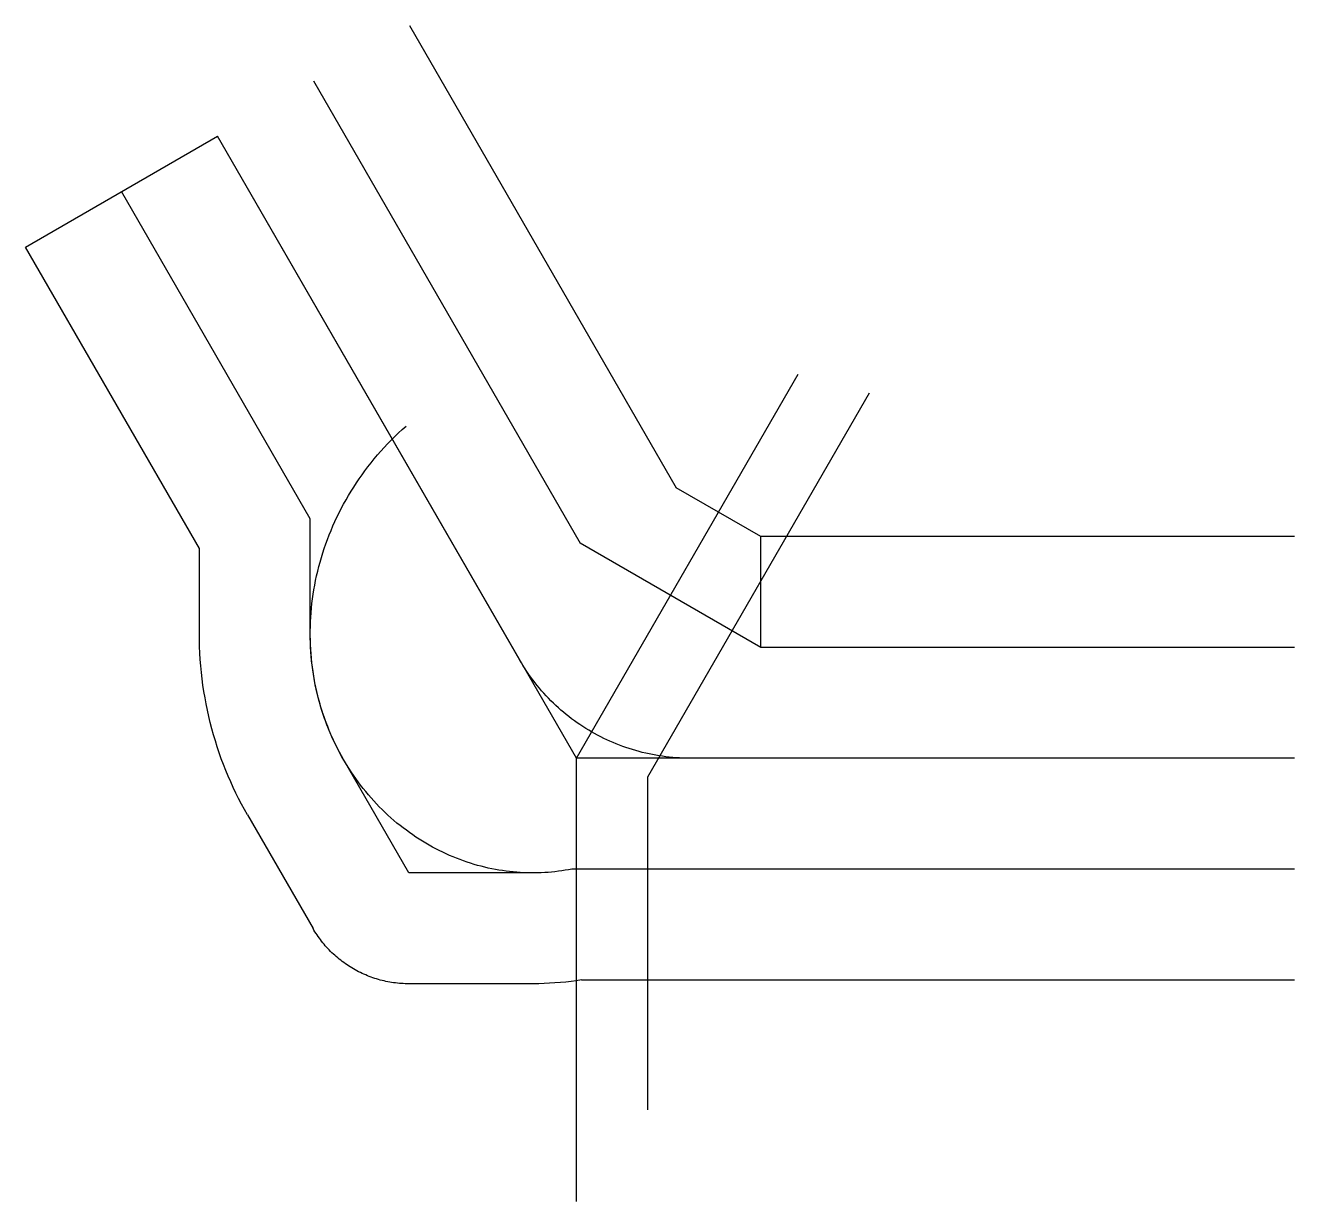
# Model space of a CAD drawing. Header units: metres. Extents: x -11510 to 15000, y -9260 to 15305.
import ezdxf

# ---------------------------------------------------------------- set-up
doc = ezdxf.new("R2010")
doc.units = ezdxf.units.M

msp = doc.modelspace()

# ---------------------------------------------------------------- linework, layer by layer
at = {"color": 1}
for p, q in [((-3490, 15305), (2084, 5650)), ((-5495, 14148), (79, 4492)), ((-11510, 10675), (-7500, 12990)), ((0, 0), (-7500, 12990)), ((-5560, 5001), (-9505, 11833)), ((-7875, 4380), (-11510, 10675)), ((3851, 4630), (2084, 5650)), ((-5560, 2602), (-5560, 5001)), ((15000, 4630), (3851, 4630)), ((3851, 2315), (3851, 4630)), ((-7875, 2602), (-7875, 4380)), ((3851, 2315), (79, 4492)), ((15000, 2315), (3851, 2315)), ((15000, 0), (0, 0)), ((-3498, -2396), (-4866, -25)), ((-6871, -1183), (-5502, -3553)), ((15000, -2315), (-98, -2315)), ((-912, -2396), (-3498, -2396)), ((-912, -4711), (-3498, -4711)), ((107, -4630), (15000, -4630))]:
    msp.add_line(p, q, dxfattribs=at)
for points in [[(15000, 0), (2369, 0), (2297, 1), (2226, 2), (2154, 6), (2083, 10), (2011, 16), (1940, 22), (1869, 31), (1798, 40), (1727, 51), (1656, 62), (1586, 75), (1516, 90), (1446, 105), (1376, 122), (1307, 140), (1238, 159), (1169, 179), (1101, 201), (1033, 224), (966, 247), (898, 273), (832, 299), (766, 326), (700, 355), (635, 384), (570, 415), (506, 447), (443, 480), (380, 514), (317, 550), (256, 586), (195, 623), (134, 662), (74, 701), (15, 742), (-43, 784), (-100, 826), (-157, 870), (-213, 914), (-268, 960), (-323, 1006), (-377, 1054), (-429, 1102), (-481, 1152), (-532, 1202), (-583, 1253), (-632, 1305), (-680, 1358), (-728, 1411), (-774, 1466), (-820, 1521), (-864, 1577), (-908, 1634), (-951, 1691), (-992, 1750), (-1033, 1809), (-1072, 1868), (-1111, 1929), (-1148, 1990), (-1184, 2051), (-1184, 2051), (-7500, 12990)], [(0, -9260), (0, 0), (4630, 8019)], [(6112, 7622), (1482, -397), (1482, -7342)], [(-98, -2315), (-167, -2328), (-237, -2341), (-306, -2352), (-377, -2361), (-448, -2370), (-519, -2377), (-590, -2384), (-662, -2388), (-734, -2392), (-807, -2395), (-880, -2396), (-953, -2396), (-1026, -2394), (-1100, -2392), (-1173, -2388), (-1247, -2383), (-1321, -2376), (-1395, -2368), (-1469, -2359), (-1544, -2348), (-1618, -2337), (-1692, -2323), (-1767, -2309), (-1841, -2293), (-1915, -2276), (-1989, -2257), (-2064, -2237), (-2138, -2216), (-2211, -2193), (-2285, -2169), (-2359, -2144), (-2432, -2117), (-2505, -2089), (-2578, -2059), (-2650, -2029), (-2722, -1996), (-2794, -1963), (-2865, -1928), (-2936, -1892), (-3007, -1854), (-3077, -1815), (-3147, -1775), (-3216, -1733), (-3285, -1690), (-3353, -1646), (-3420, -1600), (-3487, -1553), (-3553, -1505), (-3619, -1455), (-3684, -1405), (-3748, -1353), (-3811, -1299), (-3874, -1244), (-3936, -1189), (-3997, -1131), (-4058, -1073), (-4117, -1013), (-4176, -953), (-4233, -891), (-4290, -827), (-4346, -763), (-4401, -698), (-4455, -631), (-4507, -563), (-4559, -494), (-4610, -424), (-4660, -353), (-4708, -281), (-4756, -208), (-4802, -134), (-4847, -59), (-4891, 18), (-4933, 95), (-4975, 173), (-5015, 252), (-5054, 332), (-5091, 413), (-5128, 494), (-5163, 577), (-5196, 660), (-5228, 744), (-5259, 829), (-5289, 915), (-5317, 1002), (-5343, 1089), (-5368, 1177), (-5392, 1265), (-5414, 1354), (-5435, 1444), (-5454, 1534), (-5471, 1625), (-5487, 1717), (-5502, 1809), (-5515, 1901), (-5526, 1994), (-5536, 2088), (-5544, 2181), (-5550, 2276), (-5555, 2370), (-5558, 2465), (-5560, 2560), (-5560, 2655), (-5558, 2751), (-5555, 2847), (-5550, 2943), (-5543, 3039), (-5534, 3135), (-5524, 3231), (-5512, 3327), (-5498, 3424), (-5483, 3520), (-5466, 3617), (-5447, 3713), (-5427, 3809), (-5404, 3905), (-5380, 4001), (-5355, 4096), (-5327, 4192), (-5298, 4287), (-5267, 4382), (-5234, 4477), (-5200, 4571), (-5164, 4665), (-5126, 4758), (-5086, 4851), (-5045, 4943), (-5002, 5035), (-4957, 5127), (-4911, 5218), (-4863, 5308), (-4813, 5398), (-4761, 5487), (-4708, 5575), (-4653, 5662), (-4597, 5749), (-4539, 5835), (-4479, 5920), (-4418, 6005), (-4355, 6088), (-4290, 6170), (-4224, 6252), (-4156, 6333), (-4087, 6412), (-4016, 6491), (-3944, 6568), (-3870, 6644), (-3794, 6720), (-3718, 6794), (-3639, 6867), (-3559, 6938), (-3559, 6938)], [(-6871, -1183), (-6934, -1071), (-6996, -958), (-7055, -844), (-7113, -728), (-7169, -611), (-7222, -493), (-7274, -374), (-7324, -254), (-7372, -133), (-7418, -10), (-7461, 113), (-7503, 238), (-7542, 363), (-7580, 489), (-7615, 616), (-7648, 744), (-7679, 873), (-7708, 1002), (-7734, 1133), (-7758, 1264), (-7780, 1395), (-7800, 1527), (-7818, 1660), (-7833, 1793), (-7846, 1927), (-7856, 2061), (-7865, 2196), (-7870, 2331), (-7874, 2466), (-7875, 2602)], [(-4866, -25), (-4910, 51), (-4952, 129), (-4993, 207), (-5032, 287), (-5071, 367), (-5108, 448), (-5143, 530), (-5178, 613), (-5211, 697), (-5242, 782), (-5272, 867), (-5301, 953), (-5329, 1040), (-5354, 1127), (-5379, 1215), (-5402, 1304), (-5423, 1394), (-5443, 1484), (-5462, 1574), (-5479, 1666), (-5494, 1757), (-5508, 1849), (-5520, 1942), (-5531, 2035), (-5540, 2129), (-5547, 2223), (-5553, 2317), (-5557, 2412), (-5559, 2507), (-5560, 2602)], [(-98, -2315), (-167, -2328), (-237, -2341), (-306, -2352), (-377, -2361), (-448, -2370), (-519, -2377), (-590, -2384), (-662, -2388), (-734, -2392), (-807, -2395), (-880, -2396), (-912, -2396)], [(-3498, -4711), (-3538, -4711), (-3578, -4710), (-3619, -4708), (-3659, -4705), (-3699, -4702), (-3740, -4698), (-3780, -4694), (-3820, -4688), (-3860, -4682), (-3900, -4676), (-3939, -4668), (-3979, -4660), (-4018, -4652), (-4058, -4642), (-4097, -4632), (-4136, -4621), (-4174, -4610), (-4213, -4598), (-4251, -4585), (-4289, -4571), (-4327, -4557), (-4365, -4542), (-4402, -4527), (-4439, -4511), (-4476, -4494), (-4512, -4477), (-4549, -4459), (-4584, -4440), (-4620, -4421), (-4655, -4401), (-4690, -4380), (-4724, -4359), (-4758, -4337), (-4792, -4315), (-4825, -4292), (-4858, -4269), (-4891, -4245), (-4923, -4220), (-4954, -4195), (-4986, -4169), (-5016, -4143), (-5047, -4116), (-5076, -4089), (-5106, -4061), (-5135, -4033), (-5163, -4004), (-5191, -3975), (-5218, -3945), (-5245, -3915), (-5271, -3884), (-5297, -3853), (-5322, -3821), (-5346, -3789), (-5370, -3757), (-5394, -3724), (-5417, -3690), (-5439, -3657), (-5461, -3623), (-5482, -3588), (-5502, -3553)], [(107, -4630), (-3, -4647), (-113, -4661), (-224, -4674), (-336, -4685), (-448, -4694), (-560, -4701), (-673, -4707), (-786, -4710), (-899, -4711), (-912, -4711)]]:
    msp.add_lwpolyline(points, dxfattribs=at)

doc.saveas('drawing.dxf')
